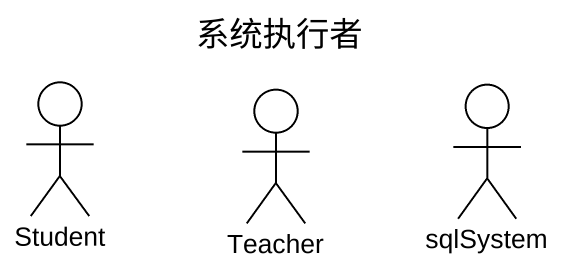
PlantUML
@startuml
title 系统执行者
actor Student
actor Teacher
actor sqlSystem
@enduml
